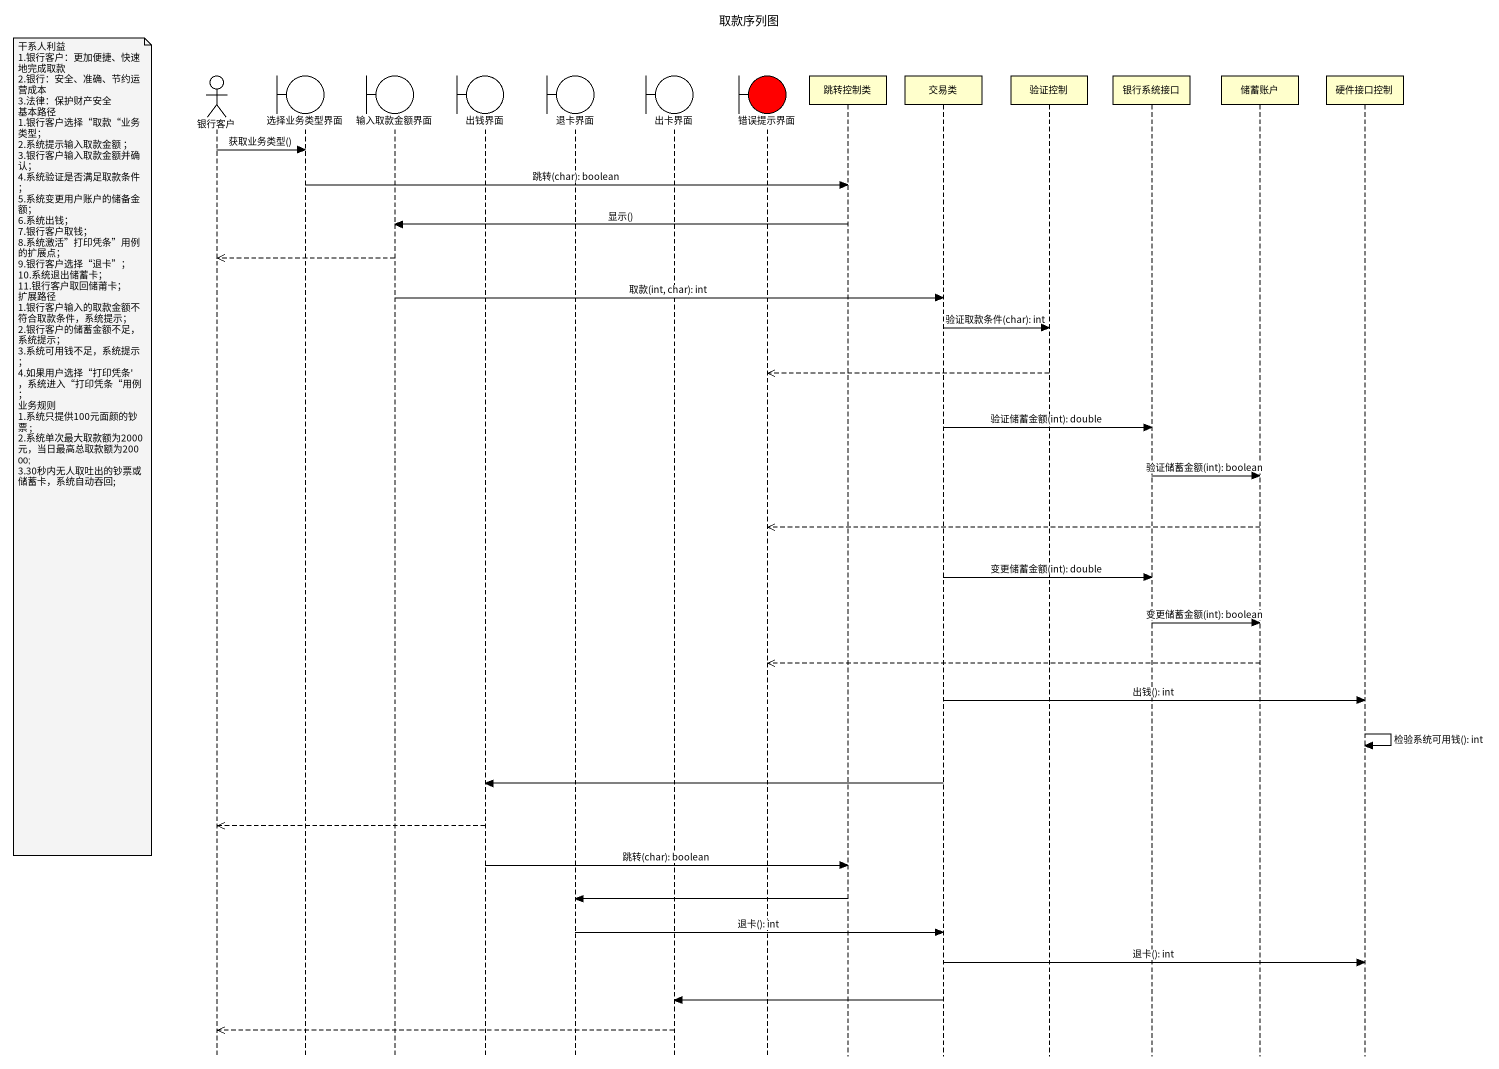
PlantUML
@startuml
title 取款序列图
hide footbox
actor 银行客户
boundary 选择业务类型界面
boundary 输入取款金额界面
boundary 出钱界面
boundary 退卡界面
boundary 出卡界面
boundary 错误提示界面 #FF0000
participant 跳转控制类
participant 交易类
participant 验证控制
participant 银行系统接口
participant 储蓄账户
participant 硬件接口控制

银行客户 -> 选择业务类型界面 : 获取业务类型()
选择业务类型界面 -> 跳转控制类 : 跳转(char): boolean
跳转控制类 -> 输入取款金额界面 : 显示()
输入取款金额界面 -->> 银行客户
输入取款金额界面 -> 交易类 : 取款(int, char): int
交易类 -> 验证控制 : 验证取款条件(char): int
验证控制 -->> 错误提示界面
交易类 -> 银行系统接口 : 验证储蓄金额(int): double
note left of 银行客户
  干系人利益
  1.银行客户：更加便捷、快速地完成取款
  2.银行：安全、准确、节约运营成本
  3.法律：保护财产安全
  基本路径
  1.银行客户选择“取款“业务类型；
  2.系统提示输入取款金额 ；
  3.银行客户输入取款金额并确认；
  4.系统验证是否满足取款条件；
  5.系统变更用户账户的储备金额；
  6.系统出钱；
  7.银行客户取钱；
  8.系统激活”打印凭条”用例的扩展点；
  9.银行客户选择“退卡”；
  10.系统退出储蓄卡；
  11.银行客户取回储莆卡；
  扩展路径
  1.银行客户输入的取款金额不符合取款条件，系统提示；
  2.银行客户的储蓄金额不足，系统提示；
  3.系统可用钱不足，系统提示；
  4.如果用户选择“打印凭条'，系统进入“打印凭条“用例；
  业务规则
  1.系统只提供100元面颜的钞票 ;
  2.系统单次最大取款额为2000元，当日最高总取款额为20000;
  3.30秒内无人取吐出的钞票或储蓄卡，系统自动吞回;
end note
银行系统接口 -> 储蓄账户 : 验证储蓄金额(int): boolean
储蓄账户 -->> 错误提示界面
交易类 -> 银行系统接口 : 变更储蓄金额(int): double
银行系统接口 -> 储蓄账户 : 变更储蓄金额(int): boolean
储蓄账户 -->> 错误提示界面
交易类 -> 硬件接口控制 : 出钱(): int
硬件接口控制 -> 硬件接口控制 : 检验系统可用钱(): int
交易类 -> 出钱界面
出钱界面 -->> 银行客户
出钱界面 -> 跳转控制类 : 跳转(char): boolean
跳转控制类 -> 退卡界面
退卡界面 -> 交易类 : 退卡(): int
交易类 -> 硬件接口控制 : 退卡(): int
交易类 -> 出卡界面
出卡界面 -->> 银行客户
@enduml
